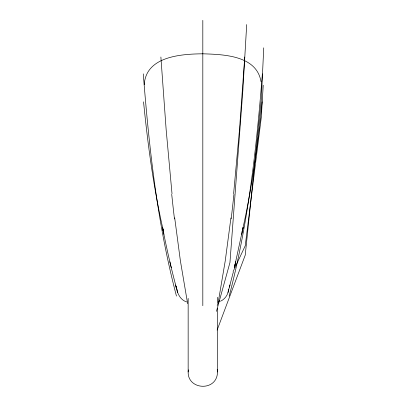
<?xml version="1.0" encoding="UTF-8"?>
<svg xmlns="http://www.w3.org/2000/svg" width="407" height="407" viewBox="0 0 407 407"><rect width="100%" height="100%" fill="white"/><g stroke="black" fill="none" stroke-linecap="round" stroke-linejoin="round"><path stroke-width="0.61" d="M263.731 47.833L261.294 99.924L245.233 255.123L217.114 330.118M246.693 24.583L242.862 90.283L229.955 262.525L216.448 311.37M263.232 85.267L261.294 117.358L245.233 245.792L233.089 271.606M244.755 57.021L239.479 129.741L233.618 193.737M262.367 73.86C256.451 148.54 248.306 223.474 229.177 296.077M217.48 308.14L217.48 371.978C217.374 392.429 185.383 390.252 188.349 369.841M262.093 101.847C257.789 144.963 252.009 188.009 242.435 230.296M230.932 217.903L225.259 260.739L218.004 303.647M144.241 84.727C145.874 56.191 181.491 54.024 202.818 53.805C223.301 54.462 256.659 55.306 260.999 81.614M228.637 289.107L228.434 290.72C227.686 295.268 224.679 299.303 220.487 301.246M241.743 234.335L243.101 227.467L234.346 267.765L235.755 261.823L234.656 266.376M242.017 232.066L242.297 230.886M233.313 272.034L227.991 292.485M229.421 287.128L229.996 284.992M217.17 305.454L219.597 300.29M186.686 301.933C179.273 299.669 176.923 291.758 175.641 284.992C170.614 265.974 166.265 246.779 162.535 227.467L163.756 233.598M175.641 284.992L176.663 288.828L176.099 286.65L176.216 287.128M176.46 296.077C157.331 223.474 149.186 148.54 143.269 73.86M177.64 292.485L176.999 289.107M169.882 261.823L171.286 267.765M163.751 232.656C153.826 189.621 147.934 145.762 143.544 101.847M162.673 228.073L163.894 234.335M187.632 303.647L180.377 260.739L174.7 217.903M172.013 193.737L166.158 129.741L160.882 57.021M217.236 369.307L217.48 371.978M217.48 297.293L217.48 302.615M202.818 20.35L202.818 305.708M188.151 298.382L188.151 371.978M174.461 218.92A190.217 18.381 84.8 0 1 171.718 194.307M233.918 194.307A190.217 18.381 -84.8 0 1 231.176 218.92"/></g></svg>
